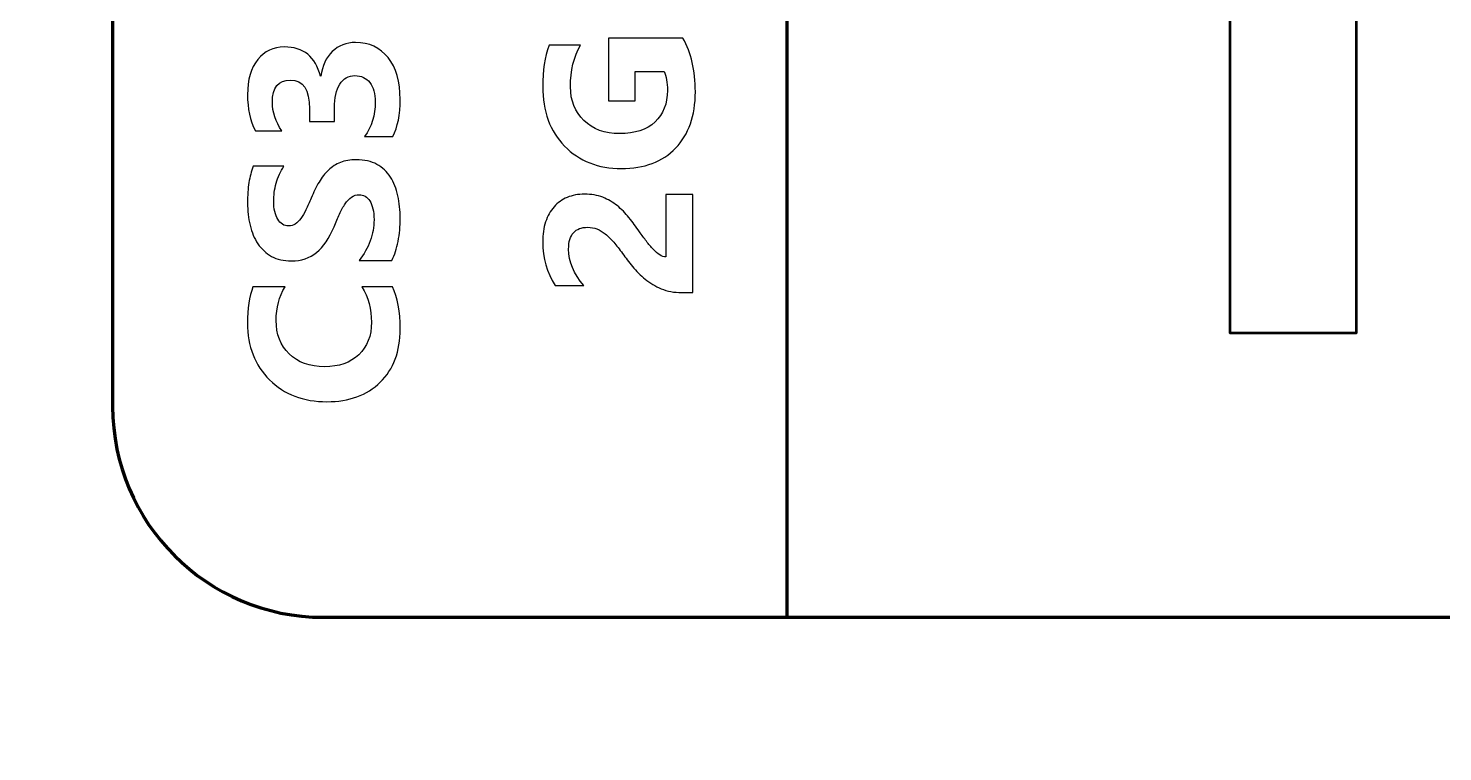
# Model space of a CAD drawing. Header units: centimetres. Extents: x -201 to 63, y -83 to 73.
# Drawn here: x -75 to -71.645, y -78.869 to -77.152 of the extents above; entities that cross this region are included whole.
import ezdxf

# ---------------------------------------------------------------- set-up
doc = ezdxf.new("R2010")
doc.units = ezdxf.units.CM
doc.header["$MEASUREMENT"] = 0
doc.layers.add('Layer 1', color=7, linetype='Continuous')

msp = doc.modelspace()

# ---------------------------------------------------------------- linework, layer by layer
at = {"layer": 'Layer 1', "color": 253, "lineweight": 53}
msp.add_open_spline([(-81.15, -82.3), (-81.15, -82.3), (-81.15, -67.7), (-81.15, -67.7), (-81.15, -67.7), (-81.15, -67.25817), (-80.79183, -66.9), (-80.35, -66.9), (-80.35, -66.9), (-80.35, -66.9), (-69.65, -66.9), (-69.65, -66.9), (-69.65, -66.9), (-69.20817, -66.9), (-68.85, -67.25817), (-68.85, -67.7), (-68.85, -67.7), (-68.85, -67.7), (-68.85, -82.3), (-68.85, -82.3), (-68.85, -82.3), (-68.85, -82.74183), (-69.20817, -83.1), (-69.65, -83.1), (-69.65, -83.1), (-69.65, -83.1), (-80.35, -83.1), (-80.35, -83.1), (-80.35, -83.1), (-80.79183, -83.1), (-81.15, -82.74183), (-81.15, -82.3)], degree=3, knots=[0, 0, 0, 0, 0.1111111, 0.1111111, 0.1111111, 0.1111111, 0.2222222, 0.2222222, 0.2222222, 0.2222222, 0.3333333, 0.3333333, 0.3333333, 0.3333333, 0.4444444, 0.4444444, 0.4444444, 0.4444444, 0.5555556, 0.5555556, 0.5555556, 0.5555556, 0.6666667, 0.6666667, 0.6666667, 0.6666667, 0.7777778, 0.7777778, 0.7777778, 0.7777778, 1, 1, 1, 1], dxfattribs=at)
at = {"layer": 'Layer 1', "lineweight": 100}
for points, knots in [([(-74.8, -78.05), (-74.8, -78.05), (-74.8, -75.7), (-74.8, -75.7), (-74.8, -75.7), (-74.8, -75.42386), (-74.57614, -75.2), (-74.3, -75.2), (-74.3, -75.2), (-74.3, -75.2), (-69.7, -75.2), (-69.7, -75.2), (-69.7, -75.2), (-69.42386, -75.2), (-69.2, -75.42386), (-69.2, -75.7), (-69.2, -75.7), (-69.2, -75.7), (-69.2, -78.05), (-69.2, -78.05), (-69.2, -78.05), (-69.2, -78.32614), (-69.42386, -78.55), (-69.7, -78.55), (-69.7, -78.55), (-69.7, -78.55), (-74.3, -78.55), (-74.3, -78.55), (-74.3, -78.55), (-74.57614, -78.55), (-74.8, -78.32614), (-74.8, -78.05)], [0, 0, 0, 0, 0.1111111, 0.1111111, 0.1111111, 0.1111111, 0.2222222, 0.2222222, 0.2222222, 0.2222222, 0.3333333, 0.3333333, 0.3333333, 0.3333333, 0.4444444, 0.4444444, 0.4444444, 0.4444444, 0.5555556, 0.5555556, 0.5555556, 0.5555556, 0.6666667, 0.6666667, 0.6666667, 0.6666667, 0.7777778, 0.7777778, 0.7777778, 0.7777778, 1, 1, 1, 1]), ([(-74.8, -78.05), (-74.8, -78.05), (-74.8, -75.7), (-74.8, -75.7), (-74.8, -75.7), (-74.8, -75.42386), (-74.57614, -75.2), (-74.3, -75.2), (-74.3, -75.2), (-74.3, -75.2), (-73.2, -75.2), (-73.2, -75.2), (-73.2, -75.2), (-73.2, -75.2), (-73.2, -78.55), (-73.2, -78.55), (-73.2, -78.55), (-73.2, -78.55), (-74.3, -78.55), (-74.3, -78.55), (-74.3, -78.55), (-74.57614, -78.55), (-74.8, -78.32614), (-74.8, -78.05)], [0, 0, 0, 0, 0.1428571, 0.1428571, 0.1428571, 0.1428571, 0.2857143, 0.2857143, 0.2857143, 0.2857143, 0.4285714, 0.4285714, 0.4285714, 0.4285714, 0.5714286, 0.5714286, 0.5714286, 0.5714286, 0.7142857, 0.7142857, 0.7142857, 0.7142857, 1, 1, 1, 1])]:
    msp.add_open_spline(points, degree=3, knots=knots, dxfattribs=at)
at = {"layer": 'Layer 1', "lineweight": 53}
msp.add_open_spline([(-72.15, -75.875), (-72.15, -75.875), (-71.85, -75.875), (-71.85, -75.875), (-71.85, -75.875), (-71.85, -75.875), (-71.707, -75.875), (-71.707, -75.875), (-71.707, -75.875), (-71.707, -75.875), (-71.85, -76.075), (-71.85, -76.075), (-71.85, -76.075), (-71.85, -76.075), (-71.85, -77.875), (-71.85, -77.875), (-71.85, -77.875), (-71.85, -77.875), (-72.15, -77.875), (-72.15, -77.875), (-72.15, -77.875), (-72.15, -77.875), (-72.15, -76.075), (-72.15, -76.075), (-72.15, -76.075), (-72.15, -76.075), (-72.293, -75.875), (-72.293, -75.875), (-72.293, -75.875), (-72.293, -75.875), (-72.15, -75.875), (-72.15, -75.875)], degree=3, knots=[0, 0, 0, 0, 0.1111111, 0.1111111, 0.1111111, 0.1111111, 0.2222222, 0.2222222, 0.2222222, 0.2222222, 0.3333333, 0.3333333, 0.3333333, 0.3333333, 0.4444444, 0.4444444, 0.4444444, 0.4444444, 0.5555556, 0.5555556, 0.5555556, 0.5555556, 0.6666667, 0.6666667, 0.6666667, 0.6666667, 0.7777778, 0.7777778, 0.7777778, 0.7777778, 1, 1, 1, 1], dxfattribs=at)
at = {"layer": 'Layer 1', "color": 7}
for points, knots in [([(-74.13558, -77.40929), (-74.13558, -77.40929), (-74.20266, -77.40929), (-74.20266, -77.40929), (-74.20266, -77.40929), (-74.18558, -77.38587), (-74.17708, -77.35854), (-74.17708, -77.32729), (-74.17708, -77.32729), (-74.17708, -77.30754), (-74.18125, -77.2922), (-74.18975, -77.28129), (-74.18975, -77.28129), (-74.19825, -77.27029), (-74.21, -77.26479), (-74.22516, -77.26479), (-74.22516, -77.26479), (-74.24075, -77.26479), (-74.25283, -77.27154), (-74.26133, -77.28512), (-74.26133, -77.28512), (-74.26975, -77.29879), (-74.274, -77.31745), (-74.274, -77.3412), (-74.274, -77.3412), (-74.274, -77.3412), (-74.274, -77.37362), (-74.274, -77.37362), (-74.274, -77.37362), (-74.274, -77.37362), (-74.33308, -77.37362), (-74.33308, -77.37362), (-74.33308, -77.37362), (-74.33308, -77.37362), (-74.33308, -77.34362), (-74.33308, -77.34362), (-74.33308, -77.34362), (-74.33308, -77.29804), (-74.34816, -77.27529), (-74.3785, -77.27529), (-74.3785, -77.27529), (-74.407, -77.27529), (-74.42116, -77.29279), (-74.42116, -77.32779), (-74.42116, -77.32779), (-74.42116, -77.3512), (-74.41366, -77.37395), (-74.3985, -77.39612), (-74.3985, -77.39612), (-74.3985, -77.39612), (-74.4615, -77.39612), (-74.4615, -77.39612), (-74.4615, -77.39612), (-74.47383, -77.37154), (-74.48008, -77.34287), (-74.48008, -77.3102), (-74.48008, -77.3102), (-74.48008, -77.27437), (-74.472, -77.24654), (-74.45583, -77.22654), (-74.45583, -77.22654), (-74.43975, -77.20662), (-74.41883, -77.19662), (-74.39316, -77.19662), (-74.39316, -77.19662), (-74.34741, -77.19662), (-74.31875, -77.21987), (-74.30716, -77.2662), (-74.30716, -77.2662), (-74.30716, -77.2662), (-74.306, -77.2662), (-74.306, -77.2662), (-74.306, -77.2662), (-74.30291, -77.24154), (-74.29391, -77.22195), (-74.279, -77.20762), (-74.279, -77.20762), (-74.26408, -77.19329), (-74.24583, -77.18612), (-74.22416, -77.18612), (-74.22416, -77.18612), (-74.1915, -77.18612), (-74.16558, -77.19812), (-74.14658, -77.22204), (-74.14658, -77.22204), (-74.1275, -77.24595), (-74.118, -77.27904), (-74.118, -77.3212), (-74.118, -77.3212), (-74.118, -77.35729), (-74.12383, -77.3867), (-74.13558, -77.40929)], [0, 0, 0, 0, 0.0416667, 0.0416667, 0.0416667, 0.0416667, 0.0833333, 0.0833333, 0.0833333, 0.0833333, 0.125, 0.125, 0.125, 0.125, 0.1666667, 0.1666667, 0.1666667, 0.1666667, 0.2083333, 0.2083333, 0.2083333, 0.2083333, 0.25, 0.25, 0.25, 0.25, 0.2916667, 0.2916667, 0.2916667, 0.2916667, 0.3333333, 0.3333333, 0.3333333, 0.3333333, 0.375, 0.375, 0.375, 0.375, 0.4166667, 0.4166667, 0.4166667, 0.4166667, 0.4583333, 0.4583333, 0.4583333, 0.4583333, 0.5, 0.5, 0.5, 0.5, 0.5416667, 0.5416667, 0.5416667, 0.5416667, 0.5833333, 0.5833333, 0.5833333, 0.5833333, 0.625, 0.625, 0.625, 0.625, 0.6666667, 0.6666667, 0.6666667, 0.6666667, 0.7083333, 0.7083333, 0.7083333, 0.7083333, 0.75, 0.75, 0.75, 0.75, 0.7916667, 0.7916667, 0.7916667, 0.7916667, 0.8333333, 0.8333333, 0.8333333, 0.8333333, 0.875, 0.875, 0.875, 0.875, 0.9166667, 0.9166667, 0.9166667, 0.9166667, 1, 1, 1, 1]), ([(-73.4475, -77.17595), (-73.42783, -77.21012), (-73.418, -77.25262), (-73.418, -77.30345), (-73.418, -77.30345), (-73.418, -77.3597), (-73.43358, -77.40412), (-73.46475, -77.43662), (-73.46475, -77.43662), (-73.49591, -77.46904), (-73.53883, -77.48529), (-73.5935, -77.48529), (-73.5935, -77.48529), (-73.6485, -77.48529), (-73.69333, -77.46754), (-73.728, -77.43204), (-73.728, -77.43204), (-73.76275, -77.39662), (-73.78008, -77.34937), (-73.78008, -77.29045), (-73.78008, -77.29045), (-73.78008, -77.25337), (-73.77491, -77.22062), (-73.76466, -77.19237), (-73.76466, -77.19237), (-73.76466, -77.19237), (-73.69066, -77.19237), (-73.69066, -77.19237), (-73.69066, -77.19237), (-73.70633, -77.21937), (-73.71408, -77.25237), (-73.71408, -77.29145), (-73.71408, -77.29145), (-73.71408, -77.3242), (-73.7035, -77.35079), (-73.68225, -77.37137), (-73.68225, -77.37137), (-73.661, -77.39204), (-73.63266, -77.40229), (-73.59716, -77.40229), (-73.59716, -77.40229), (-73.56116, -77.40229), (-73.53341, -77.39304), (-73.51366, -77.37462), (-73.51366, -77.37462), (-73.494, -77.35612), (-73.48416, -77.3312), (-73.48416, -77.29979), (-73.48416, -77.29979), (-73.48416, -77.28087), (-73.48683, -77.26587), (-73.49216, -77.25487), (-73.49216, -77.25487), (-73.49216, -77.25487), (-73.56058, -77.25487), (-73.56058, -77.25487), (-73.56058, -77.25487), (-73.56058, -77.25487), (-73.56058, -77.32487), (-73.56058, -77.32487), (-73.56058, -77.32487), (-73.56058, -77.32487), (-73.62358, -77.32487), (-73.62358, -77.32487), (-73.62358, -77.32487), (-73.62358, -77.32487), (-73.62358, -77.17595), (-73.62358, -77.17595), (-73.62358, -77.17595), (-73.62358, -77.17595), (-73.4475, -77.17595), (-73.4475, -77.17595)], [0, 0, 0, 0, 0.0526316, 0.0526316, 0.0526316, 0.0526316, 0.1052632, 0.1052632, 0.1052632, 0.1052632, 0.1578947, 0.1578947, 0.1578947, 0.1578947, 0.2105263, 0.2105263, 0.2105263, 0.2105263, 0.2631579, 0.2631579, 0.2631579, 0.2631579, 0.3157895, 0.3157895, 0.3157895, 0.3157895, 0.3684211, 0.3684211, 0.3684211, 0.3684211, 0.4210526, 0.4210526, 0.4210526, 0.4210526, 0.4736842, 0.4736842, 0.4736842, 0.4736842, 0.5263158, 0.5263158, 0.5263158, 0.5263158, 0.5789474, 0.5789474, 0.5789474, 0.5789474, 0.6315789, 0.6315789, 0.6315789, 0.6315789, 0.6842105, 0.6842105, 0.6842105, 0.6842105, 0.7368421, 0.7368421, 0.7368421, 0.7368421, 0.7894737, 0.7894737, 0.7894737, 0.7894737, 0.8421053, 0.8421053, 0.8421053, 0.8421053, 0.8947368, 0.8947368, 0.8947368, 0.8947368, 1, 1, 1, 1]), ([(-74.1375, -77.70303), (-74.1375, -77.70303), (-74.21566, -77.70303), (-74.21566, -77.70303), (-74.21566, -77.70303), (-74.20375, -77.68887), (-74.19483, -77.67345), (-74.18891, -77.65687), (-74.18891, -77.65687), (-74.183, -77.64028), (-74.18, -77.62353), (-74.18, -77.60662), (-74.18, -77.60662), (-74.18, -77.59662), (-74.18091, -77.58795), (-74.18266, -77.58062), (-74.18266, -77.58062), (-74.1845, -77.5732), (-74.18691, -77.56703), (-74.19016, -77.56203), (-74.19016, -77.56203), (-74.19333, -77.55703), (-74.19708, -77.55337), (-74.20133, -77.55095), (-74.20133, -77.55095), (-74.20566, -77.54845), (-74.21033, -77.54728), (-74.21541, -77.54728), (-74.21541, -77.54728), (-74.22225, -77.54728), (-74.22833, -77.5492), (-74.23366, -77.55312), (-74.23366, -77.55312), (-74.23908, -77.55703), (-74.244, -77.56237), (-74.24858, -77.56912), (-74.24858, -77.56912), (-74.25316, -77.57587), (-74.25758, -77.58387), (-74.26175, -77.5932), (-74.26175, -77.5932), (-74.266, -77.60245), (-74.27033, -77.61245), (-74.27475, -77.6232), (-74.27475, -77.6232), (-74.28608, -77.65053), (-74.3, -77.67095), (-74.3165, -77.68437), (-74.3165, -77.68437), (-74.33291, -77.69778), (-74.35275, -77.70445), (-74.376, -77.70445), (-74.376, -77.70445), (-74.39425, -77.70445), (-74.40991, -77.70087), (-74.423, -77.69353), (-74.423, -77.69353), (-74.43616, -77.6862), (-74.44691, -77.6762), (-74.45541, -77.66362), (-74.45541, -77.66362), (-74.46383, -77.65095), (-74.47008, -77.63637), (-74.47408, -77.61978), (-74.47408, -77.61978), (-74.47808, -77.6032), (-74.48008, -77.58562), (-74.48008, -77.56703), (-74.48008, -77.56703), (-74.48008, -77.54878), (-74.47891, -77.53262), (-74.47675, -77.51853), (-74.47675, -77.51853), (-74.47458, -77.50453), (-74.47116, -77.49153), (-74.46658, -77.47962), (-74.46658, -77.47962), (-74.46658, -77.47962), (-74.39358, -77.47962), (-74.39358, -77.47962), (-74.39358, -77.47962), (-74.39766, -77.48553), (-74.40125, -77.49187), (-74.40433, -77.49878), (-74.40433, -77.49878), (-74.40741, -77.5057), (-74.41, -77.51287), (-74.41208, -77.5202), (-74.41208, -77.5202), (-74.41408, -77.52745), (-74.41558, -77.53478), (-74.41658, -77.54203), (-74.41658, -77.54203), (-74.4175, -77.54928), (-74.418, -77.55612), (-74.418, -77.56262), (-74.418, -77.56262), (-74.418, -77.57162), (-74.41716, -77.5797), (-74.4155, -77.58703), (-74.4155, -77.58703), (-74.41375, -77.59437), (-74.41133, -77.60053), (-74.40825, -77.60562), (-74.40825, -77.60562), (-74.40516, -77.61062), (-74.4015, -77.61453), (-74.39716, -77.61737), (-74.39716, -77.61737), (-74.39283, -77.62012), (-74.388, -77.62145), (-74.38266, -77.62145), (-74.38266, -77.62145), (-74.37675, -77.62145), (-74.3715, -77.61995), (-74.36691, -77.61687), (-74.36691, -77.61687), (-74.36225, -77.61378), (-74.35783, -77.60937), (-74.35366, -77.60362), (-74.35366, -77.60362), (-74.34958, -77.59795), (-74.3455, -77.59103), (-74.3415, -77.58287), (-74.3415, -77.58287), (-74.3375, -77.57478), (-74.33341, -77.56553), (-74.32916, -77.55528), (-74.32916, -77.55528), (-74.32333, -77.54128), (-74.31708, -77.52878), (-74.3105, -77.51762), (-74.3105, -77.51762), (-74.30391, -77.50645), (-74.29641, -77.49687), (-74.28816, -77.48895), (-74.28816, -77.48895), (-74.27983, -77.48095), (-74.27033, -77.47487), (-74.25966, -77.47062), (-74.25966, -77.47062), (-74.24908, -77.46637), (-74.23666, -77.46428), (-74.2225, -77.46428), (-74.2225, -77.46428), (-74.20291, -77.46428), (-74.18658, -77.46795), (-74.17325, -77.47537), (-74.17325, -77.47537), (-74.16, -77.48278), (-74.14925, -77.49278), (-74.14108, -77.50553), (-74.14108, -77.50553), (-74.13283, -77.5182), (-74.12691, -77.53295), (-74.12333, -77.54978), (-74.12333, -77.54978), (-74.11975, -77.5667), (-74.118, -77.58445), (-74.118, -77.6032), (-74.118, -77.6032), (-74.118, -77.62237), (-74.11958, -77.64062), (-74.12283, -77.65795), (-74.12283, -77.65795), (-74.12608, -77.67528), (-74.131, -77.69037), (-74.1375, -77.70303)], [0, 0, 0, 0, 0.0232558, 0.0232558, 0.0232558, 0.0232558, 0.0465116, 0.0465116, 0.0465116, 0.0465116, 0.0697674, 0.0697674, 0.0697674, 0.0697674, 0.0930233, 0.0930233, 0.0930233, 0.0930233, 0.1162791, 0.1162791, 0.1162791, 0.1162791, 0.1395349, 0.1395349, 0.1395349, 0.1395349, 0.1627907, 0.1627907, 0.1627907, 0.1627907, 0.1860465, 0.1860465, 0.1860465, 0.1860465, 0.2093023, 0.2093023, 0.2093023, 0.2093023, 0.2325581, 0.2325581, 0.2325581, 0.2325581, 0.255814, 0.255814, 0.255814, 0.255814, 0.2790698, 0.2790698, 0.2790698, 0.2790698, 0.3023256, 0.3023256, 0.3023256, 0.3023256, 0.3255814, 0.3255814, 0.3255814, 0.3255814, 0.3488372, 0.3488372, 0.3488372, 0.3488372, 0.372093, 0.372093, 0.372093, 0.372093, 0.3953488, 0.3953488, 0.3953488, 0.3953488, 0.4186047, 0.4186047, 0.4186047, 0.4186047, 0.4418605, 0.4418605, 0.4418605, 0.4418605, 0.4651163, 0.4651163, 0.4651163, 0.4651163, 0.4883721, 0.4883721, 0.4883721, 0.4883721, 0.5116279, 0.5116279, 0.5116279, 0.5116279, 0.5348837, 0.5348837, 0.5348837, 0.5348837, 0.5581395, 0.5581395, 0.5581395, 0.5581395, 0.5813953, 0.5813953, 0.5813953, 0.5813953, 0.6046512, 0.6046512, 0.6046512, 0.6046512, 0.627907, 0.627907, 0.627907, 0.627907, 0.6511628, 0.6511628, 0.6511628, 0.6511628, 0.6744186, 0.6744186, 0.6744186, 0.6744186, 0.6976744, 0.6976744, 0.6976744, 0.6976744, 0.7209302, 0.7209302, 0.7209302, 0.7209302, 0.744186, 0.744186, 0.744186, 0.744186, 0.7674419, 0.7674419, 0.7674419, 0.7674419, 0.7906977, 0.7906977, 0.7906977, 0.7906977, 0.8139535, 0.8139535, 0.8139535, 0.8139535, 0.8372093, 0.8372093, 0.8372093, 0.8372093, 0.8604651, 0.8604651, 0.8604651, 0.8604651, 0.8837209, 0.8837209, 0.8837209, 0.8837209, 0.9069767, 0.9069767, 0.9069767, 0.9069767, 0.9302326, 0.9302326, 0.9302326, 0.9302326, 0.9534884, 0.9534884, 0.9534884, 0.9534884, 1, 1, 1, 1]), ([(-73.48808, -77.69495), (-73.48808, -77.69495), (-73.48808, -77.54653), (-73.48808, -77.54653), (-73.48808, -77.54653), (-73.48808, -77.54653), (-73.42408, -77.54653), (-73.42408, -77.54653), (-73.42408, -77.54653), (-73.42408, -77.54653), (-73.42408, -77.77945), (-73.42408, -77.77945), (-73.42408, -77.77945), (-73.42408, -77.77945), (-73.45041, -77.77945), (-73.45041, -77.77945), (-73.45041, -77.77945), (-73.46833, -77.77945), (-73.48441, -77.77645), (-73.49866, -77.77037), (-73.49866, -77.77037), (-73.51291, -77.76437), (-73.52566, -77.75678), (-73.537, -77.7477), (-73.537, -77.7477), (-73.54833, -77.73862), (-73.55833, -77.72862), (-73.567, -77.71778), (-73.567, -77.71778), (-73.57575, -77.70695), (-73.58358, -77.6967), (-73.59058, -77.68687), (-73.59058, -77.68687), (-73.59791, -77.67662), (-73.60491, -77.6677), (-73.61158, -77.65995), (-73.61158, -77.65995), (-73.61825, -77.6522), (-73.62491, -77.6457), (-73.6315, -77.64037), (-73.6315, -77.64037), (-73.63808, -77.63512), (-73.64475, -77.6312), (-73.6515, -77.62853), (-73.6515, -77.62853), (-73.65825, -77.62595), (-73.66541, -77.62462), (-73.67308, -77.62462), (-73.67308, -77.62462), (-73.68808, -77.62462), (-73.69941, -77.62887), (-73.70708, -77.63737), (-73.70708, -77.63737), (-73.71466, -77.64578), (-73.7185, -77.65878), (-73.7185, -77.6762), (-73.7185, -77.6762), (-73.7185, -77.70628), (-73.70658, -77.73512), (-73.68266, -77.76262), (-73.68266, -77.76262), (-73.68266, -77.76262), (-73.7505, -77.76262), (-73.7505, -77.76262), (-73.7505, -77.76262), (-73.77016, -77.73212), (-73.78008, -77.69778), (-73.78008, -77.65953), (-73.78008, -77.65953), (-73.78008, -77.64178), (-73.77775, -77.62595), (-73.77308, -77.61187), (-73.77308, -77.61187), (-73.76841, -77.59778), (-73.76183, -77.58587), (-73.75316, -77.57603), (-73.75316, -77.57603), (-73.74458, -77.56628), (-73.73408, -77.55887), (-73.72183, -77.5537), (-73.72183, -77.5537), (-73.7095, -77.54862), (-73.69583, -77.54603), (-73.68066, -77.54603), (-73.68066, -77.54603), (-73.66458, -77.54603), (-73.65025, -77.54853), (-73.63766, -77.55345), (-73.63766, -77.55345), (-73.62516, -77.55845), (-73.61375, -77.56503), (-73.6035, -77.57328), (-73.6035, -77.57328), (-73.59325, -77.58145), (-73.58383, -77.59095), (-73.57533, -77.6017), (-73.57533, -77.6017), (-73.56675, -77.61245), (-73.5585, -77.62362), (-73.55058, -77.63512), (-73.55058, -77.63512), (-73.545, -77.64295), (-73.5395, -77.65045), (-73.53408, -77.6577), (-73.53408, -77.6577), (-73.52858, -77.66495), (-73.52325, -77.67137), (-73.51791, -77.67687), (-73.51791, -77.67687), (-73.51266, -77.68245), (-73.5075, -77.68687), (-73.50241, -77.69012), (-73.50241, -77.69012), (-73.49741, -77.69337), (-73.49258, -77.69495), (-73.48808, -77.69495)], [0, 0, 0, 0, 0.0333333, 0.0333333, 0.0333333, 0.0333333, 0.0666667, 0.0666667, 0.0666667, 0.0666667, 0.1, 0.1, 0.1, 0.1, 0.1333333, 0.1333333, 0.1333333, 0.1333333, 0.1666667, 0.1666667, 0.1666667, 0.1666667, 0.2, 0.2, 0.2, 0.2, 0.2333333, 0.2333333, 0.2333333, 0.2333333, 0.2666667, 0.2666667, 0.2666667, 0.2666667, 0.3, 0.3, 0.3, 0.3, 0.3333333, 0.3333333, 0.3333333, 0.3333333, 0.3666667, 0.3666667, 0.3666667, 0.3666667, 0.4, 0.4, 0.4, 0.4, 0.4333333, 0.4333333, 0.4333333, 0.4333333, 0.4666667, 0.4666667, 0.4666667, 0.4666667, 0.5, 0.5, 0.5, 0.5, 0.5333333, 0.5333333, 0.5333333, 0.5333333, 0.5666667, 0.5666667, 0.5666667, 0.5666667, 0.6, 0.6, 0.6, 0.6, 0.6333333, 0.6333333, 0.6333333, 0.6333333, 0.6666667, 0.6666667, 0.6666667, 0.6666667, 0.7, 0.7, 0.7, 0.7, 0.7333333, 0.7333333, 0.7333333, 0.7333333, 0.7666667, 0.7666667, 0.7666667, 0.7666667, 0.8, 0.8, 0.8, 0.8, 0.8333333, 0.8333333, 0.8333333, 0.8333333, 0.8666667, 0.8666667, 0.8666667, 0.8666667, 0.9, 0.9, 0.9, 0.9, 0.9333333, 0.9333333, 0.9333333, 0.9333333, 1, 1, 1, 1]), ([(-74.1365, -77.76553), (-74.12416, -77.79103), (-74.118, -77.82445), (-74.118, -77.86561), (-74.118, -77.86561), (-74.118, -77.91928), (-74.13375, -77.96153), (-74.16533, -77.99228), (-74.16533, -77.99228), (-74.19691, -78.02311), (-74.239, -78.03845), (-74.29158, -78.03845), (-74.29158, -78.03845), (-74.34758, -78.03845), (-74.393, -78.0212), (-74.42783, -77.98661), (-74.42783, -77.98661), (-74.46266, -77.95203), (-74.48008, -77.90711), (-74.48008, -77.85195), (-74.48008, -77.85195), (-74.48008, -77.81778), (-74.47575, -77.78895), (-74.46708, -77.76553), (-74.46708, -77.76553), (-74.46708, -77.76553), (-74.39116, -77.76553), (-74.39116, -77.76553), (-74.39116, -77.76553), (-74.40516, -77.78895), (-74.41216, -77.81561), (-74.41216, -77.84561), (-74.41216, -77.84561), (-74.41216, -77.87845), (-74.40183, -77.90503), (-74.38116, -77.9252), (-74.38116, -77.9252), (-74.3605, -77.94536), (-74.3325, -77.95545), (-74.29716, -77.95545), (-74.29716, -77.95545), (-74.26333, -77.95545), (-74.23633, -77.94595), (-74.21625, -77.92686), (-74.21625, -77.92686), (-74.19616, -77.90786), (-74.18608, -77.8822), (-74.18608, -77.84995), (-74.18608, -77.84995), (-74.18608, -77.8192), (-74.19358, -77.79103), (-74.20858, -77.76553), (-74.20858, -77.76553), (-74.20858, -77.76553), (-74.1365, -77.76553), (-74.1365, -77.76553)], [0, 0, 0, 0, 0.0666667, 0.0666667, 0.0666667, 0.0666667, 0.1333333, 0.1333333, 0.1333333, 0.1333333, 0.2, 0.2, 0.2, 0.2, 0.2666667, 0.2666667, 0.2666667, 0.2666667, 0.3333333, 0.3333333, 0.3333333, 0.3333333, 0.4, 0.4, 0.4, 0.4, 0.4666667, 0.4666667, 0.4666667, 0.4666667, 0.5333333, 0.5333333, 0.5333333, 0.5333333, 0.6, 0.6, 0.6, 0.6, 0.6666667, 0.6666667, 0.6666667, 0.6666667, 0.7333333, 0.7333333, 0.7333333, 0.7333333, 0.8, 0.8, 0.8, 0.8, 0.8666667, 0.8666667, 0.8666667, 0.8666667, 1, 1, 1, 1])]:
    msp.add_open_spline(points, degree=3, knots=knots, dxfattribs=at)

doc.saveas('drawing.dxf')
